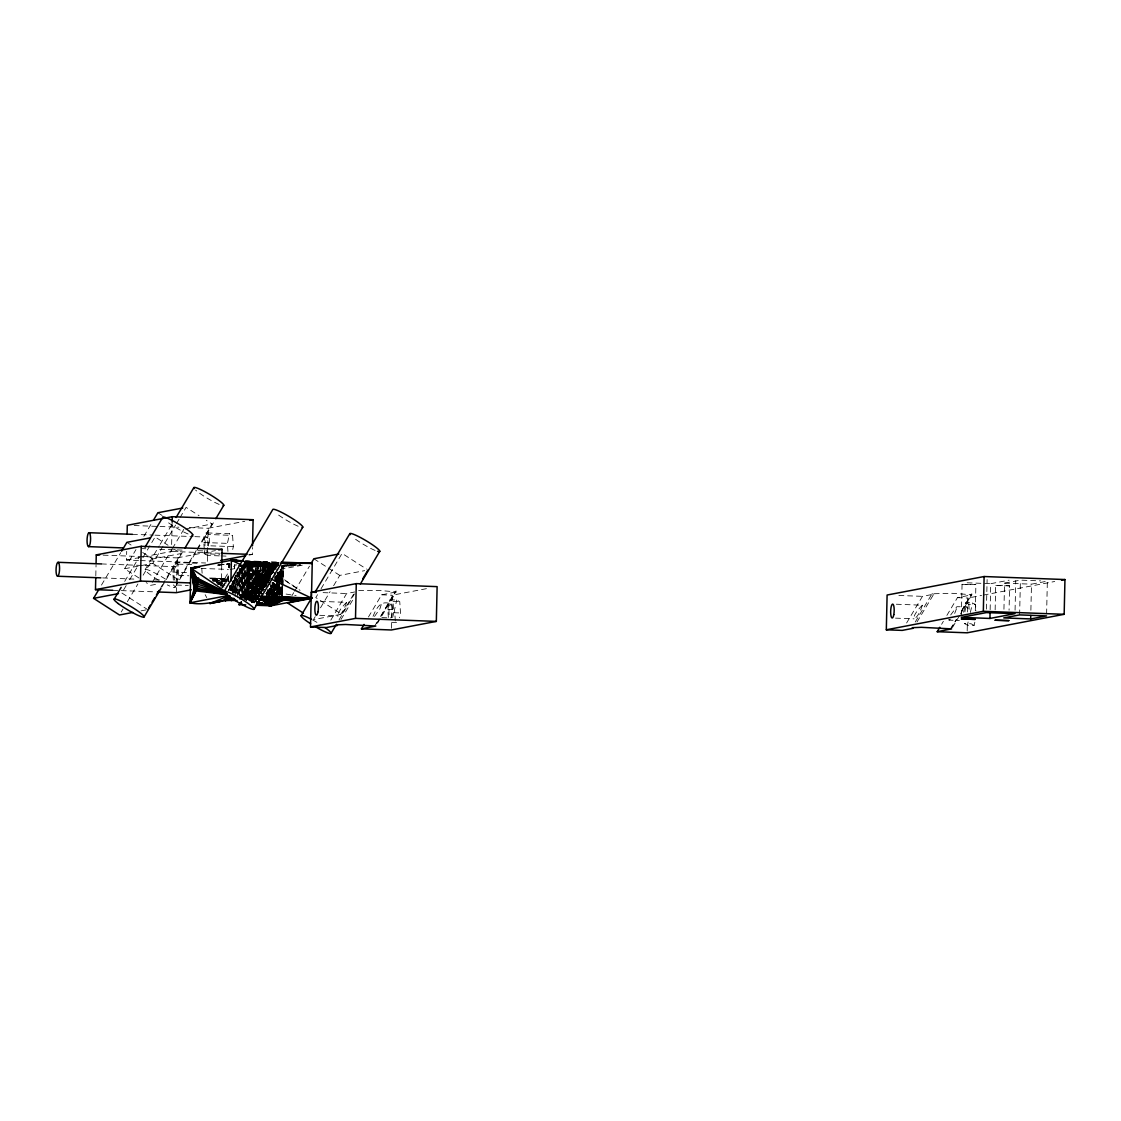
<?xml version="1.0" encoding="UTF-8"?>
<svg xmlns="http://www.w3.org/2000/svg" width="1121" height="1121" viewBox="0 0 1121 1121"><rect width="100%" height="100%" fill="white"/><g stroke="black" fill="none" stroke-linecap="round" stroke-linejoin="round"><path stroke-width="0.75" stroke-dasharray="5 3.75" d="M245.023 561.803L251.847 562.56L251.805 597.255L242.024 596.484M276.901 596.75L276.915 584.616M276.915 582.878L276.929 575.942M229.861 590.403L229.875 585.176M244.35 563.303L247.587 564.045L247.447 599.455L255.126 601.627L272.067 567.17L275.36 567.59L277.195 566.077L264.304 565.601L244.728 562.462M244.644 562.111L251.791 563.134L251.735 597.997L256.807 598.726L241.996 596.638L251.735 597.997L252.589 562.49L278.274 563.26M263.603 587.53L263.659 564.97L244.981 562.266L264.36 564.914L277.279 565.026L251.791 563.134M276.943 597.913L276.971 583.971M276.971 582.233L276.985 575.255L297.037 588.553M281.147 593.766L281.161 586.815M281.175 579.879L281.203 569.468M281.175 598.404L281.203 587.95M281.231 580.986L281.259 568.795M229.385 567.24L229.973 563.709M254.551 601.234L248.007 599.399L248.287 564.129L244.91 563.359M262.889 589.842L263.099 565.012L244.742 562.28M277.476 598.025L277.588 584.083M277.56 582.808L277.63 572.397M281.777 586.773L281.707 598.922L282.044 586.325M281.791 585.036L281.917 565.951M281.763 594.999L281.819 586.283M281.833 584.545L281.96 565.376L281.595 579.851M228.936 567.59L229.413 563.765L229.301 567.674L228.656 563.961L216.619 565.25L229.006 563.821L228.894 567.59M244.084 563.134L248.834 564.213L248.428 599.343L254.845 601.192M262.384 589.758L262.678 565.082L264.36 564.914L264.402 587.488M282.52 586.661L282.156 598.852L282.282 586.367M282.268 584.98L282.52 565.46L292.427 564.746M271.59 574.513C268.213 565.362 277.013 570.267 274.701 566.077L274.617 569.552M242.192 596.652L250.473 597.787L250.936 562.924L245.975 562.196M277.798 598.124L277.994 584.181M278.134 573.714L278.008 582.444L278.19 573.027M228.684 567.52L228.74 564.031L229.791 568.123L228.978 564.115M262.006 591.426L262.678 565.082L262.104 589.702M282.688 586.479L282.142 598.852M282.618 584.7L282.912 565.545L293.268 564.746M244.658 561.859L251.286 562.644L250.053 597.591L250.838 562.826L252.589 562.49L252.673 598.11L255.784 598.558M277.91 598.222L278.12 584.223M278.386 573.826L278.218 582.542L278.414 573.924M228.656 563.961L228.586 567.45L228.754 563.891L229.777 568.109M245.191 562.518L262.412 565.292L261.824 591.356L262.342 565.208L245.191 562.448L275.36 567.59L275.962 566.077L276.004 569.552M282.548 595.237L282.73 586.521M282.716 584.882L283.151 565.615L282.744 584.854L283.151 565.615L295.131 564.662L283.151 565.769L282.576 584.924M95.803 575.746L96.042 565.32M138.542 560.486L126.505 560.038L126.701 551.35M143.152 556.871L171.471 551.462L171.597 546.249M171.639 544.512L172.144 521.924M176.319 592.659L177.104 557.894L215.428 550.593M207.371 561.313L207.693 547.412M207.735 545.675L208.128 528.285L244.77 521.307M221.734 564.956L221.299 584.083L217.852 583.957M228.348 581.421L228.39 576.124L228.306 581.379L228.404 577.819M230.029 590.417L230.155 585.204M230.099 589.73L230.169 586.255M230.73 589.842L230.814 586.367M230.87 590.501L230.982 585.288M231.851 591.412L231.977 583.621M232.874 593.135L233.154 580.958M233.981 592.434L234.331 576.797M234.527 568.095L234.611 564.62L234.653 568.109M234.037 593.121L234.387 577.469M234.583 568.781L234.667 565.306L234.765 568.781M235.172 596.596L235.592 575.115M236.531 593.135L236.993 572.27M237.652 597.787L238.241 571.724M239.039 594.34L239.558 571.752M239.095 594.915L239.698 568.851M240.23 599.581L241.071 565.404M241.491 599.595L242.248 566.567L242.725 599.595L243.509 564.83C253.178 563.709 262.286 567.857 272.067 567.17L251.833 601.206L247.405 600.926M269.068 578.072L242.388 565.474L241.59 598.488L241.141 565.418M243.677 563.232L246.76 563.975L245.891 599.539L245.807 563.905L243.593 563.779M246.76 563.975L246.732 599.497L255.126 601.627L246.732 599.497L247.587 564.045L245.807 563.905L244.939 599.567L244.658 564.816L251.454 566.399L258.811 566.511L245.933 600.828L266.167 566.792L244.644 562.77M247.587 564.045L247.447 599.455L255.812 601.725M246.732 599.497L248.007 599.399L248.287 564.129M241.954 596.54L250.053 597.591L250.95 562.728L244.434 561.915M250.473 597.787L251.847 562.56M248.988 555.119L252.309 554.475L252.477 547.524M245.023 561.607L253.542 562.434L252.673 598.11L256.022 598.544M244.686 561.481L254.663 562.378L253.78 598.208L257.087 598.614M266.238 584.91L266.167 564.858L255.84 563.541L255.042 598.306L256.457 598.39L257.241 563.625L267.232 564.83L267.33 583.228M244.49 561.383L255.938 562.35L255.154 597.101L242.024 596.246M266.28 583.284L265.705 562.392L245.121 561.131L260.52 562.308L259.736 597.073L258.895 562.308L245.149 561.299L257.354 562.322L256.569 597.087L242.066 596.008M258.895 562.308L257.984 598.474L257.241 563.625L266.167 564.858L265.691 585.708M261.473 595.349L262.216 562.322L245.093 561.201L263.953 562.35L264.626 586.717M261.754 591.285L262.342 565.208L261.768 591.271M262.51 589.786L263.099 565.012M263.239 589.968L263.827 563.905L274.799 564.928L274.743 569.552M263.323 590.164L263.953 562.35M263.855 587.516L264.36 564.914L253.458 563.345L265.201 564.886L265.243 586.577M264.696 587.474L265.201 564.886L254.565 563.443L266.167 564.858M265.06 586.535L265.705 562.392M265.537 585.008L266.097 565.755L275.36 567.59L256.008 600.506M266.602 592.645L266.49 597.857L266.392 592.645M244.588 598.894L250.095 593.163L254.061 584.812L266.812 583.284L267.316 563.961L277.686 563.723M266.77 591.986L266.658 597.199L266.504 591.986M266.966 583.298L267.443 562.448L245.135 561.117L279.227 562.77M267.835 589.156L267.639 597.843L267.527 592.631M267.989 582.205L268.381 564.83L260.394 563.779L261.123 591.65M269.685 577.721L268.423 574.933L268.311 580.146L266.812 583.284L255.434 582.864L254.061 584.812L266.518 585.274L265.607 581.519L268.423 574.933L270.287 577.231M268.409 590.052L268.339 597.269L268.157 590.305M268.704 581.631L269.138 562.504L245.121 561.103M269.054 589.156L268.858 597.857L268.69 589.156M269.236 578.1L269.601 564.83L260.394 563.779L270.876 564.844L271.03 575.269M270.077 588.315L269.965 597.339L269.601 588.315M270.315 577.89L270.75 562.574L271.016 574.779L270.778 565.979L275.36 567.59L255.994 600.155M270.329 589.17L270.133 597.857L269.825 588.567M270.637 575.269L270.876 564.844L262.09 563.849L262.804 589.954M270.918 582.247L270.679 592.673L267.989 594.046L266.98 592.925M271.156 593.64L271.352 584.952M271.436 597.885L271.646 585.134M271.983 573.546L272.165 563.975L276.719 564.634L270.637 563.989M271.772 585.26L271.492 597.423L271.24 585.232M272.053 573.083L272.277 562.658L272.473 573.111M273.104 582.275L272.739 597.913L272.445 582.247M273.44 570.897L273.594 563.947L278.19 564.76M273.216 583.607L272.907 597.507L272.655 583.579M273.538 569.706L273.692 562.756L278.723 562.826M274.07 593.878L274.295 583.452M274.042 597.955L274.393 582.303M274.757 569.118L274.967 562.84L278.358 562.882M275.318 597.997L275.738 576.516M275.892 569.552L276.074 562.952L279.521 562.98M276.523 583.915L276.214 597.815L276.158 583.873M276.509 582.92L276.719 575.213M276.537 598.054L276.789 583.466M276.887 582.416L277.041 575.451M277.027 594.438L277.265 584.013M277.251 582.85L277.49 572.425M277.448 598.404L277.798 584.125M277.798 582.766L278.036 572.341M277.756 594.634L277.952 583.452M278.134 582.682L278.372 572.242L277.952 582.724M278.779 593.864L278.975 585.176M279.017 583.438L279.283 571.276L279.493 583.424M278.807 594.705L279.017 586.017M279.045 584.279L279.325 572.116M279.339 582.556L279.101 592.981L296.126 595.657M279.732 593.836L279.928 585.148M279.97 583.41L280.292 569.496M279.76 594.775L279.956 586.087M279.998 584.349L280.362 568.711L280.46 580.902M280.6 594.859L280.74 586.844M280.909 580.944L281.189 568.781M281.217 598.404L281.441 586.801M282.044 585.008L282.52 565.46M282.464 584.952L282.912 565.545M282.8 584.812L283.235 565.699L295.173 564.704M391.397 628.236L391.593 619.535M391.635 617.797L392.14 595.209L427.129 588.539M961.356 615.625L962.098 582.612M967.185 631.067L967.395 622.379M967.619 611.954L967.941 598.039L981.562 595.447M975.298 610.693L975.887 584.63L961.958 584.321L975.887 584.63M986.438 609.123L987.111 579.571M990.137 609.74L990.74 583.677L1009.096 580.174M995.14 609.88L995.686 585.554L1002.622 585.316L1009.615 585.863L1009.068 610.202M1003.94 609.235L1004.542 583.158L1020.404 580.132L1040.624 580.888M1015.066 610.188L1015.738 580.636M1019.62 614.897L1020.404 580.132M1030.886 610.23L1031.488 584.167L1047.35 581.14L1046.608 614.168M228.656 567.366L228.754 563.891M250.053 597.591L250.95 562.728M228.894 567.31L229.006 563.821L216.857 565.166M261.908 591.201L262.678 565.082L244.574 562.308M277.56 594.929L277.896 584.475M260.871 591.412L252.253 591.902L251.468 602.257L271.702 568.221L258.797 580.888L256.247 586.255L251.174 592.967L251.468 602.257L271.702 568.221L259.315 570.575L258.797 580.888L251.468 602.257L254.705 602.846M948.856 619.156L949.039 620.137L959.366 620.516M275.934 573.938L271.674 571.037L259.315 570.575L258.531 579.781L255.434 582.864L267.232 581.673L268.423 574.933L269.418 581.182M264.57 586.591L259.315 570.575L256.723 581.281L267.751 580.594L268.423 574.933L269.306 581.281L258.292 582.317L251.468 602.257L253.528 590.319L263.281 589.478M272.459 593.822L273.804 583.551M268.55 593.612L269.783 588.931L270.679 592.673L279.101 592.981L272.767 583.284M275.556 574.19L271.674 571.037L272.109 568.207L251.861 602.243L255.042 602.846M267.751 580.594L257.788 580.216L259.315 570.575L243.467 597.213M173.335 580.16L172.788 572.102L175.002 562.476L198.571 563.359M176.908 583.424L178.757 575.395L177.987 564.115L175.002 562.476M204.246 548.94L203.798 542.508L206.012 532.867L229.595 533.75L232.579 535.39L233.35 546.67L232.243 551.49M219.338 555.862L207.553 555.427L208.66 550.607M227.927 551.434L227.381 543.377L229.595 533.75M388.37 617.475L387.824 609.418L390.038 599.791L396.764 600.043L399.749 601.683L400.519 612.963L399.412 617.769M392.672 617.517L393.779 612.711L393.023 601.431L390.038 599.791M395.321 620.936L394.55 609.67L396.764 600.043M963.612 612.248L965.826 602.622L972.566 602.874L975.55 604.527L975.999 610.959M974.85 622.211L974.107 625.42L967.367 625.182L968.11 621.959M970.352 612.5L972.566 602.874M222.182 587.208L227.549 580.188L228.292 577.133M258.292 582.317L269.671 582.738L257.41 584.167L251.468 602.257L254.915 588.371L263.239 587.474M251.468 602.257L256.247 586.255L269.881 584.63L257.41 584.167M228.208 575.634L226.26 581.771L221.888 587.684M255.434 582.864L259.315 570.575L250.684 590.865L244.35 598.362M373.055 616.326C376.334 608.647 380.341 599.483 391.005 604.009A6.964 1.752 -87.9 0 1 392.112 614.56A6.964 1.752 -87.9 0 1 389.071 614.35A6.964 1.752 -87.9 0 1 391.005 604.009M254.061 584.812L259.315 570.575L251.552 589.015L266.42 589.562L250.684 590.865L265.032 591.398M239.193 598.922L251.454 566.399L246.69 564.774L258.811 566.511L239.46 599.076M251.552 589.015L266.378 587.432L252.715 586.928L259.315 570.575M248.834 564.213L266.167 566.792L251.833 601.206L247.377 599.959M234.485 592.729L245.569 566.483L251.454 566.399L235.62 593.037M231.487 590.164L245.569 566.483L242.304 566.736L230.73 589.772L230.716 586.241M272.109 568.207L255.126 602.005L251.861 602.243M358.664 590.529L380.888 590.599L396.105 591.902L394.872 592.21L378.786 619.423M915.268 622.001L932.013 593.794L951.519 593.275L971.907 594.747L970.66 595.055L960.641 612.528L971.823 593.738M950.678 614.967L956.83 606.699L966.806 606.853A6.964 1.752 -87.9 0 1 968.292 612.136M954.686 613.425L957.348 606.503M228.236 590.669L242.304 566.736L241.015 564.816M239.712 564.802L242.318 567.1L229.259 589.324L242.542 567.128L235.83 564.676L233.56 566.609M101.465 585.092L120.732 552.667M138.976 577.988L124.585 568.753L135.977 549.584M143.866 536.328L151.755 523.059M124.697 581.407L138.864 557.557M126.169 585.596L121.797 592.967L147.692 609.6M129.686 579.711L138.444 564.97M142.829 557.599L155.09 536.959L168.038 545.268M145.099 569.678L159.252 545.843M160.135 544.344L172.522 523.493M121.222 612.024L122.974 609.081M127.36 601.711L137.869 584.027M143.124 575.185L152.764 558.973L180.985 553.578L163.47 583.06M124.585 568.753L152.806 563.373L175.591 525.048M176.473 523.577L179.094 519.149M179.977 517.678L186.1 507.365L199.048 515.674M152.232 582.416L171.513 549.991M172.396 548.519L183.788 529.364M160.835 587.488L162.587 584.531M161.802 587.04L165.333 581.084M166.23 579.599L183.928 549.794M196.231 550.509L178.701 579.991L152.806 563.373M197.114 549.038L212.009 523.983L206.25 520.284M175.114 587.236L178.659 581.281M179.542 579.795L214.938 520.186M220.459 585.779L228.376 572.453M228.236 590.417L242.304 566.736M257.774 597.563L269.208 578.324M272.725 572.397L275.36 567.969L271.674 571.037M291.964 595.615L293.716 592.673M294.585 591.201L309.48 566.147M317.551 594.662L315.8 597.605L341.695 614.224L354.839 592.126M321.054 588.763L342.087 553.396L366.553 569.09M315.225 616.662L313.474 619.605L341.695 614.224M320.494 607.82L330.12 591.608M333.624 585.708L339.761 575.395L364.661 570.645M330.807 620.151L346.641 593.513L354.712 591.972M339.06 619.857L354.46 593.92M368.445 617.012L381.644 594.817L394.872 592.21M376.642 623.5L379.921 617.979M380.734 616.592L396.021 590.893M377.595 623.08L396.105 591.902M906.609 622.982L922.443 596.344L933.751 594.186L916.768 622.365M941.612 624.299L943.364 621.328M946.881 615.415L957.446 597.647L970.66 595.055M950.79 629.105L956.535 619.437M952.514 627.396L959.562 615.527M960.445 614.042L971.907 594.747M340.966 619.521L354.376 597.283M374.456 626.359L377.917 620.81M950.258 629.203L956.311 619.479M216.423 582.85L224.887 583.719L223.555 585.835L220.08 585.456M239.235 570.813L242.542 567.128L239.179 570.659M244.63 598.46L250.179 592.294L260.044 591.79M374.54 616.438L379.907 608.829L381.546 603.659M212.051 579.613L227.549 580.188L228.614 579.137L209.417 578.044M245.891 597.885L251.174 592.967L260.927 592.729M245.135 598.796L251.174 592.967L259.862 593.289M271.702 568.221L258.531 579.781L268.844 580.384L268.423 574.933M950.342 619.282L949.039 620.137M1009.615 585.863L995.686 585.554M346.543 602.355C331.199 617.699 340.728 621.398 346.543 602.355L318.644 601.318M922.345 605.2C907.001 620.544 916.53 624.229 922.345 605.2L896.197 604.219M185.441 529.042L212.009 523.983M126.505 560.038L141.498 557.179M230.141 569.496L234.793 568.613M155.469 584.419L150.48 585.372L146.164 582.598M280.124 569.426L305.473 564.592M141.05 610.861L146.024 609.908M983.257 595.125L1054.735 581.491M248.007 599.399L255.476 599.665L246.802 598.81L257.115 599.749L248.442 599.048M282.072 567.114L300.512 564.788L282.058 566.806M252.715 586.928L266.518 585.274M217.67 565.068L229.413 563.765M282.898 565.825L296.701 564.648M283.641 565.264L292.063 564.69M282.982 565.194L289.877 564.746M260.016 593.752L250.095 593.163L260.226 593.023M257.788 580.216L268.311 580.146L258.881 580.005L268.844 580.384L258.797 580.888L269.306 581.281M242.528 565.376L245.569 566.483L242.29 564.83L251.454 566.399L245.723 564.802M260.31 593.513L250.431 593.401L264.052 593.738M134.17 525.539L158.243 526.436M159.967 526.492L178.884 527.206M189.211 527.585L208.128 528.285M206.012 532.867L208.996 534.521L232.579 535.39M132.446 534.325L153.241 535.095M154.978 535.165L193.12 536.581M194.858 536.651L206.993 537.099A6.964 1.752 -87.9 0 1 208.338 545.983M203.798 542.508L227.381 543.377M233.35 546.67L209.767 545.787L208.996 534.521M142.297 548.631L145.758 548.758M159.63 549.276L183.9 550.173M197.772 550.691L206.432 551.014M171.471 551.462L219.632 553.256M248.876 554.349L252.309 554.475M1004.542 583.158L1031.488 584.167M204.344 550.551L204.568 553.774L219.73 554.335M967.157 582.794L990.74 583.677M221.019 555.918L226.078 556.114M103.146 555.147L177.104 557.894M245.163 560.808L279.563 562.083M140.265 560.556L205.619 562.994M177.987 564.115L193.148 564.69M101.422 563.933L175.969 566.708M201.093 568.417L228.432 569.426M898.888 595.475L922.443 596.344M957.446 597.647L967.941 598.039M172.788 572.102L189.631 572.733M965.826 602.622L968.81 604.275L975.55 604.527M178.757 575.395L188.86 575.774M210.958 578.016L227.689 578.632M210.314 578.45L228.614 579.137M212.401 579.151L227.899 579.739L210.412 578.576M256.723 581.281L267.232 581.673L265.607 581.519L266.812 583.284M212.345 580.608L229.118 581.224L212.163 579.837M212.85 581.281L226.26 581.771L213.032 580.594M102.614 577.918L137.28 579.207M154.614 579.851L161.55 580.103M216.269 582.64L224.817 582.948M218.049 583.466L224.887 583.719M220.122 584.91L225.335 585.106M256.247 586.255L268.199 586.703M176.543 585.022L188.328 585.47M254.915 588.371L263.169 588.679M323.086 592.631L346.641 593.513M381.644 594.817L392.14 595.209M253.528 590.319L261.501 590.613M252.253 591.902L260.647 592.21M250.179 592.294L260.254 592.673M250.095 593.163L263.981 593.682M265.341 593.696L273.762 594.004L274 583.579L274.169 597.605M895.525 618.133L914.035 618.834M112.689 590.291L119.569 590.543M121.278 590.613L153.955 591.832M239.207 595.377L259.848 596.148M393.023 601.431L399.749 601.683M387.824 609.418L394.55 609.67M393.779 612.711L400.519 612.963M319.723 615.303L338.234 615.99M381.855 617.615L390.458 617.937M391.565 622.337L398.305 622.589M258.026 596.947L242.598 595.882L259.736 596.89L242.598 595.84L256.387 596.947M212.289 579.109L227.549 580.188M255.518 599.707L248.764 599.203L249.24 564.283L244.378 563.204M242.725 596.008L256.569 597.087L255.938 562.35M248.049 598.964L255.952 599.665M269.054 592.533L270.679 592.673L269.488 590.907M242.248 596.106L253.864 597.143M247.489 598.894L255.7 599.623M277.279 565.026L265.579 563.933L266.195 586.549M267.765 581.351L267.316 563.961L278.162 565.012L269.012 563.975M278.428 565.096L267.316 563.961L280.432 565.236M242.528 596.204L252.743 597.199M267.316 563.961L279.479 565.152M276.06 564.97L265.579 563.933L274.799 564.928M216.185 581.897L226.526 582.906M262.09 563.849L272.179 564.858L272.305 573.56M273.496 564.886L263.827 563.905L272.179 564.858M244.448 561.649L252.589 562.49M217.208 584.083L225.433 584.994M242.542 596.386L251.048 597.325M220.753 586.717L224.074 587.096M259.568 596.806L258.769 563.709L268.381 564.83L268.606 582.205M242.22 596.428L250.501 597.409M258.769 563.709L267.232 564.83M244.434 562.055L251.258 563.036M933.751 594.186L932.013 593.794M244.588 562.139L264.36 564.914M242.15 596.68L256.989 598.754M229.931 564.269L229.763 566.848M242.5 596.778L256.078 598.74M266.167 566.792L249.24 564.283L248.428 599.343L249.465 564.508L258.811 566.511L247.531 564.732M242.29 596.792L255.63 598.782M256.961 599.09L243.789 597.073L256.933 599.329M244.364 597.241L256.471 599.104M244.56 562.434L262.664 565.362M243.944 597.227L255.602 599.118M244.924 562.546L275.36 567.59L273.398 566.049L273.44 569.524M244.953 562.588L272.067 567.17M242.29 564.83L251.454 566.399M248.231 564.69L258.811 566.511L249.479 564.367L248.68 599.273L255.013 601.136M263.603 565.53L275.36 567.59L272.081 566.021M264.304 565.601L275.36 567.59L269.516 565.937M265.145 565.685L275.36 567.59L268.297 565.881L268.494 581.547M248.792 564.634L258.811 566.511L249.212 564.578M267.148 565.811L275.36 567.59M274.869 563.905L278.064 564.606M238.409 565.32L242.318 567.1M974.107 625.42L971.122 623.78L964.382 623.528L967.367 625.182M204.568 553.774L207.553 555.427M313.866 558.776L326.814 567.086M328.257 568.011L339.761 575.395M157.879 512.745L162.195 515.506M173.797 548.968L180.985 553.578M126.869 542.34L131.185 545.114M142.689 552.499L152.764 558.973M277.349 574.905L300.078 590.347M270.133 588.455L273.762 594.004L273.65 583.438M205.143 594.662L206.726 597.619M276.845 575.241L278.106 578.03M968.81 604.275L969.259 610.707M201.78 568.221L202.326 576.278M262.216 562.322L262.973 590.15M267.443 562.448L267.933 581.603M267.989 590.052L268.087 593.527M260.52 562.308L261.389 595.349M269.138 562.504L269.502 578.184M257.354 562.322L258.11 597.073M272.165 563.975L272.333 572.649M272.515 583.074L272.767 596.975M255.84 563.541L256.457 598.39M274.841 576.502L275.248 597.997M273.692 562.756L273.79 569.72M273.594 563.947L273.692 570.897M273.748 582.289L273.972 597.955M271.184 585.708L271.366 597.885M271.058 585.12L271.184 593.822M269.601 564.83L269.685 578.114M254.663 562.378L255.042 598.306L253.78 598.208L253.542 562.434M239.894 568.851L240.272 594.957M239.768 568.277L240.174 596.106M238.507 571.724L238.969 594.915M237.33 572.285L237.652 594.887M235.971 575.129L236.335 593.135M276.186 575.423L276.27 582.388M276.298 584.125L276.467 598.054M276.102 576.516L276.158 581.729M276.186 583.466L276.312 593.892M268.592 590.249L268.634 593.738M242.402 565.46L242.809 598.544M234.878 577.483L235.074 593.121M234.765 576.811L234.962 592.477M277.391 575.479L277.462 582.444M277.377 583.466L277.616 598.11M243.621 565.516L243.958 598.6M243.509 564.83L243.874 599.581L244.742 563.835L245.009 598.67M233.729 580.958L233.855 593.121M233.644 581.981L233.757 592.42M274.967 562.84L274.925 569.118M275.093 576.797L275.276 597.703M278.4 573.027L278.554 582.5M278.569 584.251L278.653 594.691M232.622 580.972L232.72 593.135M279.521 572.13L279.577 584.321M279.577 586.059L279.633 598.25M279.507 585.162L279.549 593.85M276.074 562.952L276.018 569.062M276.116 575.143L276.074 582.948M231.543 583.579L231.669 591.412M280.46 587.88L280.474 594.845M280.376 569.496L280.39 579.921M280.404 586.858L280.404 593.808M230.646 585.246L230.66 590.473M964.915 611.884A6.964 1.752 -87.9 0 1 966.806 606.853M188.104 534.002A17.418 2.242 30.7 0 1 166.875 521.587M174.974 580.356A6.964 1.752 -87.9 0 1 174.316 570.071A6.964 1.752 -87.9 0 1 177.132 568.837A6.964 1.752 -87.9 0 1 176.333 579.753M173.293 584.868A17.418 2.242 30.7 0 1 167.281 584.91M158.425 580.075A17.418 2.242 30.7 0 1 145.912 569.37A17.418 2.242 30.7 0 1 167.94 580.79M219.127 504.408A17.418 2.242 30.7 0 1 195.586 490.087M204.947 545.745A6.964 1.752 -87.9 0 1 206.993 537.099M206.895 550.817A6.964 1.752 -87.9 0 1 205.998 550.747M312.577 619.913A17.418 2.242 30.7 0 1 320.34 624.467M375.101 550.439A17.418 2.242 30.7 0 1 353.872 538.01M298.13 526.239A17.418 2.242 30.7 0 1 276.901 513.824M276.999 563.05L276.999 566.539L276.999 563.05M249.479 564.367L248.764 599.203L249.479 564.367"/><path stroke-width="1.5" d="M112.689 590.291L95.481 589.646L95.761 577.483M96.07 563.569L96.266 554.881L141.246 546.305L222.084 549.318L221.776 563.218M127.093 533.974L127.29 525.287L172.27 516.697L253.108 519.71L252.505 545.787M95.481 589.646L140.461 581.07L141.246 546.305M172.144 521.924L172.27 516.697M230.926 581.154L231.402 560.29L243.439 560.738M361.41 628.853L375.829 626.036L345.52 624.481L336.51 624.859L337.393 625.462L326.407 627.55L310.517 626.961L311.302 592.196L356.282 583.621L437.12 586.633L436.335 621.398L391.355 629.974L361.41 628.853L364.045 624.411M281.287 562.153L312.241 563.303L311.456 598.068L270.876 605.802L255.812 605.242M310.517 626.961L355.497 618.386L356.282 583.621M937.212 631.698L951.631 628.881L921.322 627.312L912.298 627.69L913.181 628.292L902.209 630.394L886.319 629.792L887.103 595.027L984.112 576.53L1064.95 579.543L1064.165 614.308L967.157 632.805L937.212 631.698L939.846 627.256M886.319 629.792L983.327 611.295L984.112 576.53M989.941 618.442L1014.995 613.663L986.354 612.598L961.314 617.363L989.941 618.442L990.067 613.215M1030.689 618.932L1046.566 615.905L1019.62 614.897L1003.743 617.923L1030.689 618.932L1030.774 615.457M243.383 560.99L231.402 560.29L190.836 568.025C195.979 574.288 199.79 583.018 196.133 590.907L194.564 590.221L193.961 584.742L195.895 577.455L224.396 591.902M270.637 578.814L311.456 598.068L271.296 600.786L270.876 605.802L257.942 603.434M231.627 599.259L225.335 600.52L227.871 598.726L230.674 599.189L231.22 600.436L235.046 599.441L231.627 599.259L231.22 600.436C217.32 600.31 204.148 605.985 190.052 602.79L190.836 568.025L199.216 567.1M272.599 600.814L270.876 605.802L256.625 603.14M194.564 590.221L190.052 602.79L228.922 595.377M228.208 598.586L230.141 596.19M195.04 591.117L190.052 602.79L194.213 588.763L190.836 568.025L199.51 567.072L190.836 568.025L194.003 586.872L197.45 587.236M195.572 591.356L190.052 602.79L196.133 590.907L227.171 594.648M228.628 598.53L229.945 596.218M132.754 612.444L119.471 614.981L93.575 598.348L98.83 589.506M121.614 551.182L126.869 542.34L150.116 537.912M153.507 520.116L157.879 512.745L182.779 507.995M114.076 599.287L121.166 587.362M145.057 547.132L162.755 517.327M176.067 517.524L193.765 487.719M148.561 608.114L150.326 605.172M152.078 602.229L154.698 597.801M156.45 594.859L159.084 590.431M144.105 616.844L160.92 588.539M184.811 548.309L192.77 534.899M215.821 518.701L223.794 505.291M224.102 591.524L272.767 509.565A17.418 2.242 30.7 0 1 290.129 517.131A17.418 2.242 30.7 0 1 302.18 527.445M254.131 609.081L302.796 527.122M311.232 563.19L313.866 558.776L338.766 554.026M310.601 623.738A17.418 2.242 30.7 0 1 301.073 615.709L311.694 597.829M315.239 591.874L349.752 533.764M362.728 578.856L367.982 570.014M331.101 633.281L336.412 624.327M360.303 584.097L379.767 551.322M273.902 600.828L270.876 605.802L256.709 602.383M271.296 600.786L258.11 599.427L275.276 599.735L277.784 598.32L311.456 598.068L282.45 600.45L270.876 605.802L256.695 602.047M227.871 598.726L229.693 596.274L225.335 600.52L229.833 599.104M245.765 604.864L239.081 604.625L241.183 602.117M275.177 600.842L270.876 605.802L257.494 602.173M242.178 604.023L239.081 604.625L241.295 602.159M239.081 604.625L241.491 602.285M276.397 600.842L270.876 605.802L257.816 602.145M268.816 599.595L259.61 598.544L282.366 600.38L311.456 598.068L277.91 598.222L275.276 599.735L259.582 598.656M232.678 599.329L231.22 600.436L237.106 600.534M266.518 598.726L275.276 599.735L276.901 598.488M277.56 600.842L270.876 605.802L258.054 602.103M229.188 596.008L222.084 601.136L209.907 603.532L229.02 595.713M227.941 598.796L225.335 600.52L229.132 599.034M278.625 600.814L270.876 605.802L256.611 601.599M268.213 598.74L275.276 599.735L277.448 598.404M228.194 598.88L225.335 600.52L228.586 598.95M279.577 600.786L270.876 605.802L262.272 600.211L258.937 599.665M280.418 600.758L270.876 605.802L262.818 600.281M281.133 600.702L270.876 605.802L263.519 600.366M281.693 600.66L270.876 605.802L264.346 600.436M282.1 600.59L270.876 605.802L265.299 600.52M233.827 599.385L231.22 600.436L234.611 599.805M249.773 520.354L253.108 519.71M218.749 549.949L222.084 549.318M220.669 560.514L245.653 555.75M93.575 598.348L118.476 593.612M191.313 589.8L176.319 592.659L157.402 591.958M209.907 603.532L222.084 601.136M310.825 598.558L287.579 602.986L303.413 613.145M1061.545 580.202L1064.95 579.543M199.426 567.1L190.836 568.025L193.961 584.742L197.31 585.12M282.128 600.31L311.456 598.068L259.848 596.148M281.721 600.225L311.456 598.068L261.431 597.087M281.175 600.141L311.456 598.068L263.169 597.115M280.474 600.071L311.456 598.068L268.339 597.269M229.188 598.474L233.911 598.334M269.853 598.74L276.144 598.558M279.647 599.987L311.456 598.068L269.965 597.339M278.695 599.917L311.456 598.068L271.492 597.423M277.644 599.847L311.456 598.068L272.907 597.507M276.495 599.791L311.456 598.068L274.169 597.605M271.38 598.74L275.276 599.735L311.456 598.068L275.276 597.703M304.758 598.362L311.456 598.068L276.214 597.815M277.476 598.025L311.456 598.068L276.943 597.913M281.665 563.26L312.241 563.303L282.702 562.826M281.189 563.176L312.241 563.303L282.072 562.868M282.03 563.092L312.241 563.303L281.735 562.924M281.245 562.994L312.241 563.303M89.105 532.713A6.964 1.752 -87.9 0 1 90.198 543.251A6.964 1.752 -87.9 0 1 87.172 543.04A6.964 1.752 -87.9 0 1 89.105 532.713L132.446 534.325M88.559 546.628L123.226 547.917M221.355 553.326L247.152 554.278M96.266 554.881L99.713 555.007M58.082 562.308A6.964 1.752 -87.9 0 1 59.189 572.859A6.964 1.752 -87.9 0 1 56.162 572.649A6.964 1.752 -87.9 0 1 58.082 562.308L101.422 563.933M198.669 578.016L195.334 577.89L190.836 568.025L224.929 591.201M195.895 577.455L190.836 568.025L194.816 578.968L198.263 579.109M197.562 582.962L194.101 582.57L190.836 568.025L194.395 580.594L197.758 580.706M57.535 576.236L100.876 577.847M983.327 611.295L1064.165 614.308M194.101 582.57L197.52 582.696M140.461 581.07L190.332 582.934M193.961 584.742L197.45 584.868M194.003 586.872L197.338 586.998M311.302 592.196L316.346 592.378M197.618 588.889L194.213 588.763L197.562 589.071M355.497 618.386L436.335 621.398M234.737 561.187L231.402 560.29L243.411 561.004L231.402 560.29L240.819 564.732M234.471 561.032L231.402 560.29L243.383 561.089M258.867 599.973L262.272 600.211M241.211 561.117L231.402 560.29L241.786 561.103M194.816 578.968L198.137 579.277M234.779 561.061L231.402 560.29L239.712 561.046M234.709 560.906L231.402 560.29L239.922 561.117M263.043 598.656L272.697 599.651M238.213 561.046L231.402 560.29L239.558 561.145M194.395 580.594L197.786 580.93M237.918 561.103L231.402 560.29L238.03 561.075M259.792 598.796L266.448 599.595L259.68 598.698M258.755 598.81L265.383 599.609L259.427 598.796M260.212 598.964L265.383 599.609M236.573 561.103L231.402 560.29L237.876 561.145M259.385 598.978L264.416 599.651L259.862 599.034M231.402 560.29L236.335 561.046M263.575 599.679L258.909 599.006M259.469 599.231L262.875 599.721M258.965 599.287L262.3 599.777M258.601 599.343L261.894 599.847M196.637 589.828L227.213 594.536M258.18 599.497L261.627 600.057M258.573 599.595L261.866 600.127M197.072 588.217L227.255 594.368M197.366 586.227L227.283 594.172M197.492 584.069L227.297 593.962M197.464 581.939L225.881 593.177M272.809 598.712L275.276 599.735L275.206 598.628M197.254 580.047L225.853 592.911M196.89 578.576L224.48 592.056M274.084 598.67L275.276 599.735M266.364 600.576L270.876 605.802L269.993 600.744M267.513 600.646L270.876 605.802L268.718 600.702M163.162 518.252A17.418 2.242 30.7 0 1 178.141 523.731A17.418 2.242 30.7 0 1 192.167 535.207M194.171 488.644A17.418 2.242 30.7 0 1 209.165 494.123A17.418 2.242 30.7 0 1 223.177 505.599M325.006 627.578A17.418 2.242 30.7 0 1 330.289 633.589A17.418 2.242 30.7 0 1 315.702 626.877M301.073 615.709A17.418 2.242 30.7 0 1 311.316 619.254M350.158 534.675A17.418 2.242 30.7 0 1 367.099 541.317A17.418 2.242 30.7 0 1 377.567 551.336M961.398 618.988L975.102 619.395L961.398 618.988M995.126 620.221L1008.83 620.628L995.126 620.221M318.014 611.8A6.964 1.752 -87.9 0 0 316.907 601.248A6.964 1.752 -87.9 0 0 314.973 611.59A6.964 1.752 -87.9 0 0 318.014 611.8M893.801 614.644A6.964 1.752 -87.9 0 0 892.708 604.093A6.964 1.752 -87.9 0 0 890.775 614.42A6.964 1.752 -87.9 0 0 893.801 614.644M118.209 603.546A17.418 2.242 30.7 0 0 143.488 617.167A17.418 2.242 30.7 0 0 125.58 603.49A17.418 2.242 30.7 0 0 118.209 603.546M228.236 595.783A17.418 2.242 30.7 0 0 253.514 609.404A17.418 2.242 30.7 0 0 235.606 595.727A17.418 2.242 30.7 0 0 228.236 595.783"/></g></svg>
